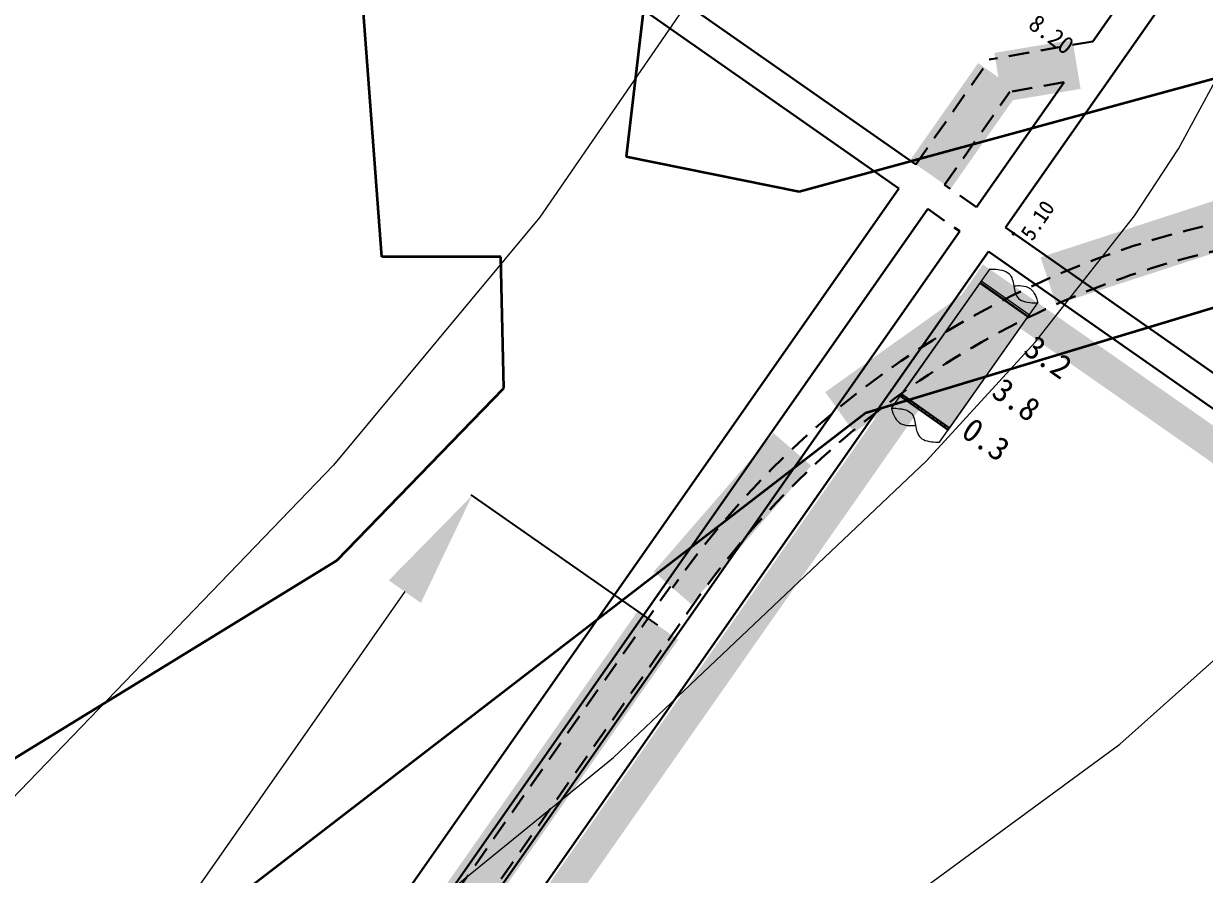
# Model space of a CAD drawing. Header units: inches. Extents: x 36473197 to 36486087, y 3899343 to 3911260.
# Drawn here: x 36480407.9 to 36480608.9, y 3905711.1 to 3905856 of the extents above; entities that cross this region are included whole.
import ezdxf

# ---------------------------------------------------------------- set-up
doc = ezdxf.new("R2010")
doc.units = ezdxf.units.IN
doc.header["$MEASUREMENT"] = 0
doc.linetypes.add('ACAD_ISO02W100', pattern=[15, 12, -3])
doc.linetypes.add('虚线', pattern=[0.0045, 0.00175, -0.001, 0.00175])
doc.layers.get('Defpoints').update_dxf_attribs({"lineweight": 0})
doc.layers.add('0，2022年3季度接续', color=3, linetype='Continuous')
doc.layers.add('0，2022年4季度接续', color=40, linetype='ACAD_ISO02W100')
for name, color, linetype, lineweight in [('4煤底板等值线', 7, 'Continuous', 0), ('可采边界', 7, 'Continuous', 0), ('四盘区泄水巷设计', 7, 'Continuous', 0), ('四盘区辅运巷', 7, 'Continuous', 0), ('小柱状', 7, 'Continuous', 0), ('居民地', 7, 'Continuous', 0), ('巷道', 7, 'Continuous', 0), ('巷道掘进尺', 7, 'Continuous', 0)]:
    doc.layers.add(name, color=color, linetype=linetype, lineweight=lineweight)
doc.styles.add('仿宋', font='simfang.ttf')
doc.styles.add('宋体', font='SIMSUN.TTC')
doc.styles.add('黑体', font='simhei.ttf')
doc.dimstyles.get("Standard").update_dxf_attribs({"dimtxt": 30, "dimasz": 20, "dimexe": 0.18, "dimexo": 0.0625, "dimgap": 0.09, "dimtad": 1, "dimdec": 0, "dimzin": 0, "dimdsep": 46, "dimtxsty": '仿宋', "dimcen": 0.09, "dimclrd": 150, "dimclre": 150, "dimadec": 0, "dimazin": 0, "dimtfac": 1, "dimtdec": 0, "dimtofl": 0, "dimtmove": 0, "dimatfit": 3, "dimfxl": 1, "dimtolj": 1, "dimtzin": 0, "dimlwd": 0, "dimarcsym": 0})

# ---------------------------------------------------------------- blocks, each defined once
blk = doc.blocks.new('*D204')
at = {"layer": 'Defpoints', "color": 0, "transparency": 16777216}
for p in [(36476925.52, 3911082.36), (36486060.15, 3904950.04), (36485936.09, 3904772.87)]:
    blk.add_point(p, dxfattribs=at)
at = {"layer": '四盘区辅运巷', "color": 150, "lineweight": -2, "transparency": 16777216}
for p, q in [((36476925.55, 3911082.41), (36477049.68, 3911259.68)), ((36485936.12, 3904772.92), (36486060.25, 3904950.19))]:
    blk.add_line(p, q, dxfattribs=at)
at = {"layer": '四盘区辅运巷', "color": 150, "lineweight": 0, "transparency": 16777216}
blk.add_line((36477065.96, 3911248.06), (36486043.76, 3904961.51), dxfattribs=at)
at = {"layer": '四盘区辅运巷', "color": 150, "transparency": 16777216}
for points in [[(36477067.87, 3911250.79), (36477064.05, 3911245.33), (36477049.58, 3911259.53)], [(36486045.68, 3904964.24), (36486041.85, 3904958.78), (36486060.15, 3904950.04)]]:
    blk.add_solid(points, dxfattribs=at)
at = {"layer": '四盘区辅运巷', "color": 0, "transparency": 16777216, "insert": (36481563.62, 3908117.29), "char_height": 30, "attachment_point": 5, "rotation": 324.9991, "style": '仿宋'}
blk.add_mtext('\\A1;1100', dxfattribs=at)
blk = doc.blocks.new('*D224')
at = {"layer": 'Defpoints', "color": 0, "transparency": 16777216}
for p in [(36480515.91, 3905753.51), (36480019.68, 3905112.14), (36480051.32, 3905089.99)]:
    blk.add_point(p, dxfattribs=at)
at = {"layer": '可采边界', "color": 150, "lineweight": -2, "transparency": 16777216}
for p, q in [((36480515.86, 3905753.54), (36480484.13, 3905775.76)), ((36480051.27, 3905090.03), (36480019.54, 3905112.25))]:
    blk.add_line(p, q, dxfattribs=at)
at = {"layer": '可采边界', "color": 150, "lineweight": 0, "transparency": 16777216}
blk.add_line((36480472.81, 3905759.28), (36480031.16, 3905128.53), dxfattribs=at)
at = {"layer": '可采边界', "color": 150, "transparency": 16777216}
for points in [[(36480475.54, 3905757.36), (36480470.07, 3905761.19), (36480484.28, 3905775.66)], [(36480033.89, 3905126.61), (36480028.43, 3905130.44), (36480019.68, 3905112.14)]]:
    blk.add_solid(points, dxfattribs=at)
at = {"layer": '可采边界', "color": 0, "transparency": 16777216, "insert": (36480264.48, 3905435.15), "char_height": 30, "attachment_point": 5, "rotation": 235.0004, "style": '仿宋'}
blk.add_mtext('\\A1;810', dxfattribs=at)

msp = doc.modelspace()

# ---------------------------------------------------------------- hatches: boundary and pattern name
at = {"layer": '小柱状'}
msp.add_hatch(color=7, dxfattribs=at).paths.add_polyline_path([(36480557.41, 3905792.94), (36480565.58, 3905787.18), (36480578.95, 3905806.14), (36480570.78, 3905811.9)], flags=17)
at = {"layer": '小柱状', "lineweight": 0}
h = msp.add_hatch(dxfattribs=at)
h.set_pattern_fill('细粒砂岩_1', color=256, scale=100, angle=-35, style=0, pattern_type=2)
h.set_pattern_definition([(145, (36480570.98614, 3905806.0405), (-0.344146, -0.49149), [0.007222, -0.592778]), (145, (36480570.9903, 3905806.0388), (-0.344146, -0.49149), [0.016, -0.584]), (145, (36480570.9929, 3905806.0382), (-0.344146, -0.49149), [0.021, -0.579]), (145, (36480570.99535, 3905806.0377), (-0.344146, -0.49149), [0.02552, -0.57448]), (145, (36480570.997, 3905806.03777), (-0.344146, -0.49149), [0.02812, -0.57188]), (145, (36480570.9986, 3905806.03784), (-0.344146, -0.49149), [0.03072, -0.56928]), (145, (36480571.00027, 3905806.0379), (-0.344146, -0.49149), [0.03332, -0.56668]), (145, (36480571.0018, 3905806.03805), (-0.344146, -0.49149), [0.035708, -0.564292]), (145, (36480571.003, 3905806.0384), (-0.344146, -0.49149), [0.037246, -0.562754]), (145, (36480571.0042, 3905806.0388), (-0.344146, -0.49149), [0.038785, -0.561215]), (145, (36480571.00543, 3905806.0392), (-0.344146, -0.49149), [0.040323, -0.559677]), (145, (36480571.00663, 3905806.03956), (-0.344146, -0.49149), [0.04186, -0.55814]), (145, (36480571.00784, 3905806.03994), (-0.344146, -0.49149), [9e-17, -0.6]), (145, (36480571.00784, 3905806.03994), (-0.344146, -0.49149), [0.0434, -0.5566]), (145, (36480571.00874, 3905806.0405), (-0.344146, -0.49149), [0.0442, -0.5558]), (145, (36480571.00964, 3905806.0411), (-0.344146, -0.49149), [0.045, -0.555]), (145, (36480571.01054, 3905806.0417), (-0.344146, -0.49149), [0.0458, -0.5542]), (145, (36480571.01144, 3905806.0423), (-0.344146, -0.49149), [0.0466, -0.5534]), (145, (36480571.01234, 3905806.0429), (-0.344146, -0.49149), [0.0474, -0.5526]), (145, (36480571.01325, 3905806.0435), (-0.344146, -0.49149), [4e-17, -0.6]), (145, (36480571.01325, 3905806.0435), (-0.344146, -0.49149), [0.0482, -0.5518]), (145, (36480571.01393, 3905806.0442), (-0.344146, -0.49149), [0.048477, -0.551523]), (145, (36480571.0146, 3905806.04496), (-0.344146, -0.49149), [0.048754, -0.551246]), (145, (36480571.0153, 3905806.0457), (-0.344146, -0.49149), [0.04903, -0.55097]), (145, (36480571.016, 3905806.04644), (-0.344146, -0.49149), [0.049308, -0.550692]), (145, (36480571.0167, 3905806.0472), (-0.344146, -0.49149), [0.049585, -0.550415]), (145, (36480571.01737, 3905806.0479), (-0.344146, -0.49149), [0.04986, -0.55014]), (145, (36480571.01794, 3905806.04873), (-0.344146, -0.49149), [0.04986, -0.55014]), (145, (36480571.0184, 3905806.04963), (-0.344146, -0.49149), [0.049585, -0.550415]), (145, (36480571.01886, 3905806.05053), (-0.344146, -0.49149), [0.049308, -0.550692]), (145, (36480571.0193, 3905806.0514), (-0.344146, -0.49149), [0.04903, -0.55097]), (145, (36480571.0198, 3905806.0523), (-0.344146, -0.49149), [0.048754, -0.551246]), (145, (36480571.02024, 3905806.0532), (-0.344146, -0.49149), [0.048477, -0.551523]), (145, (36480571.0207, 3905806.0541), (-0.344146, -0.49149), [0.0482, -0.5518]), (145, (36480570.9812, 3905806.0818), (-0.344146, -0.49149), [4e-17, -0.6]), (145, (36480571.02095, 3905806.0552), (-0.344146, -0.49149), [0.0474, -0.5526]), (145, (36480571.0212, 3905806.0562), (-0.344146, -0.49149), [0.0466, -0.5534]), (145, (36480571.02144, 3905806.0573), (-0.344146, -0.49149), [0.0458, -0.5542]), (145, (36480571.0217, 3905806.0583), (-0.344146, -0.49149), [0.045, -0.555]), (145, (36480571.02193, 3905806.05937), (-0.344146, -0.49149), [0.0442, -0.5558]), (145, (36480571.0222, 3905806.0604), (-0.344146, -0.49149), [0.0434, -0.5566]), (145, (36480570.9866, 3905806.0853), (-0.344146, -0.49149), [0, -0.6]), (145, (36480571.0221, 3905806.0617), (-0.344146, -0.49149), [0.04186, -0.55814]), (145, (36480571.02206, 3905806.06294), (-0.344146, -0.49149), [0.040323, -0.559677]), (145, (36480571.022, 3905806.0642), (-0.344146, -0.49149), [0.038785, -0.561215]), (145, (36480571.02195, 3905806.06546), (-0.344146, -0.49149), [0.037246, -0.562754]), (145, (36480571.0219, 3905806.0667), (-0.344146, -0.49149), [0.035708, -0.564292]), (145, (36480571.0215, 3905806.0682), (-0.344146, -0.49149), [0.03332, -0.56668]), (145, (36480571.021, 3905806.0698), (-0.344146, -0.49149), [0.03072, -0.56928]), (145, (36480571.0205, 3905806.07135), (-0.344146, -0.49149), [0.02812, -0.57188]), (145, (36480571.02, 3905806.0729), (-0.344146, -0.49149), [0.02552, -0.57448]), (145, (36480571.01874, 3905806.07503), (-0.344146, -0.49149), [0.021, -0.579]), (145, (36480571.01726, 3905806.0773), (-0.344146, -0.49149), [0.016, -0.584]), (145, (36480571.0153, 3905806.0796), (-0.344146, -0.49149), [0.01011, -0.58989]), (145, (36480570.9252, 3905806.08036), (-0.344146, -0.49149), [0.007222, -0.592778]), (145, (36480570.92935, 3905806.07866), (-0.344146, -0.49149), [0.016, -0.584]), (145, (36480570.932, 3905806.07804), (-0.344146, -0.49149), [0.021, -0.579]), (145, (36480570.9344, 3905806.07757), (-0.344146, -0.49149), [0.02552, -0.57448]), (145, (36480570.93604, 3905806.07764), (-0.344146, -0.49149), [0.02812, -0.57188]), (145, (36480570.9377, 3905806.0777), (-0.344146, -0.49149), [0.03072, -0.56928]), (145, (36480570.9393, 3905806.0778), (-0.344146, -0.49149), [0.03332, -0.56668]), (145, (36480570.94087, 3905806.0779), (-0.344146, -0.49149), [0.035708, -0.564292]), (145, (36480570.94207, 3905806.0783), (-0.344146, -0.49149), [0.037246, -0.562754]), (145, (36480570.9433, 3905806.0787), (-0.344146, -0.49149), [0.038785, -0.561215]), (145, (36480570.9445, 3905806.07905), (-0.344146, -0.49149), [0.040323, -0.559677]), (145, (36480570.9457, 3905806.07943), (-0.344146, -0.49149), [0.04186, -0.55814]), (145, (36480570.9469, 3905806.0798), (-0.344146, -0.49149), [2e-17, -0.6]), (145, (36480570.9469, 3905806.0798), (-0.344146, -0.49149), [0.0434, -0.5566]), (145, (36480570.9478, 3905806.0804), (-0.344146, -0.49149), [0.0442, -0.5558]), (145, (36480570.9487, 3905806.081), (-0.344146, -0.49149), [0.045, -0.555]), (145, (36480570.9496, 3905806.0816), (-0.344146, -0.49149), [0.0458, -0.5542]), (145, (36480570.9505, 3905806.08217), (-0.344146, -0.49149), [0.0466, -0.5534]), (145, (36480570.9514, 3905806.08276), (-0.344146, -0.49149), [0.0474, -0.5526]), (145, (36480570.9523, 3905806.08335), (-0.344146, -0.49149), [2e-17, -0.6]), (145, (36480570.9523, 3905806.08335), (-0.344146, -0.49149), [0.0482, -0.5518]), (145, (36480570.953, 3905806.0841), (-0.344146, -0.49149), [0.048477, -0.551523]), (145, (36480570.95367, 3905806.0848), (-0.344146, -0.49149), [0.048754, -0.551246]), (145, (36480570.95435, 3905806.08557), (-0.344146, -0.49149), [0.04903, -0.55097]), (145, (36480570.95504, 3905806.0863), (-0.344146, -0.49149), [0.049308, -0.550692]), (145, (36480570.9557, 3905806.08705), (-0.344146, -0.49149), [0.049585, -0.550415]), (145, (36480570.9564, 3905806.0878), (-0.344146, -0.49149), [0.04986, -0.55014]), (145, (36480570.957, 3905806.0886), (-0.344146, -0.49149), [0.04986, -0.55014]), (145, (36480570.95745, 3905806.0895), (-0.344146, -0.49149), [0.049585, -0.550415]), (145, (36480570.9579, 3905806.0904), (-0.344146, -0.49149), [0.049308, -0.550692]), (145, (36480570.95837, 3905806.0913), (-0.344146, -0.49149), [0.04903, -0.55097]), (145, (36480570.9588, 3905806.0922), (-0.344146, -0.49149), [0.048754, -0.551246]), (145, (36480570.9593, 3905806.0931), (-0.344146, -0.49149), [0.048477, -0.551523]), (145, (36480570.95975, 3905806.094), (-0.344146, -0.49149), [0.0482, -0.5518]), (145, (36480570.92026, 3905806.12164), (-0.344146, -0.49149), [0, -0.6]), (145, (36480570.96, 3905806.09505), (-0.344146, -0.49149), [0.0474, -0.5526]), (145, (36480570.96024, 3905806.0961), (-0.344146, -0.49149), [0.0466, -0.5534]), (145, (36480570.9605, 3905806.09714), (-0.344146, -0.49149), [0.0458, -0.5542]), (145, (36480570.96073, 3905806.0982), (-0.344146, -0.49149), [0.045, -0.555]), (145, (36480570.961, 3905806.09924), (-0.344146, -0.49149), [0.0442, -0.5558]), (145, (36480570.9612, 3905806.1003), (-0.344146, -0.49149), [0.0434, -0.5566]), (145, (36480570.9257, 3905806.1252), (-0.344146, -0.49149), [4e-17, -0.6]), (145, (36480570.96117, 3905806.10155), (-0.344146, -0.49149), [0.04186, -0.55814]), (145, (36480570.9611, 3905806.1028), (-0.344146, -0.49149), [0.040323, -0.559677]), (145, (36480570.96105, 3905806.1041), (-0.344146, -0.49149), [0.038785, -0.561215]), (145, (36480570.961, 3905806.10533), (-0.344146, -0.49149), [0.037246, -0.562754]), (145, (36480570.96094, 3905806.1066), (-0.344146, -0.49149), [0.035708, -0.564292]), (145, (36480570.96054, 3905806.1081), (-0.344146, -0.49149), [0.03332, -0.56668]), (145, (36480570.96005, 3905806.10966), (-0.344146, -0.49149), [0.03072, -0.56928]), (145, (36480570.95955, 3905806.1112), (-0.344146, -0.49149), [0.02812, -0.57188]), (145, (36480570.95906, 3905806.1128), (-0.344146, -0.49149), [0.02552, -0.57448]), (145, (36480570.9578, 3905806.1149), (-0.344146, -0.49149), [0.021, -0.579]), (145, (36480570.9563, 3905806.11716), (-0.344146, -0.49149), [0.016, -0.584]), (145, (36480570.95436, 3905806.1195), (-0.344146, -0.49149), [0.01011, -0.58989]), (145, (36480570.86335, 3905806.12646), (-0.344146, -0.49149), [0.007222, -0.592778]), (145, (36480570.8675, 3905806.12476), (-0.344146, -0.49149), [0.016, -0.584]), (145, (36480570.87014, 3905806.12415), (-0.344146, -0.49149), [0.021, -0.579]), (145, (36480570.87256, 3905806.1237), (-0.344146, -0.49149), [0.02552, -0.57448]), (145, (36480570.8742, 3905806.12375), (-0.344146, -0.49149), [0.02812, -0.57188]), (145, (36480570.87584, 3905806.1238), (-0.344146, -0.49149), [0.03072, -0.56928]), (145, (36480570.8775, 3905806.1239), (-0.344146, -0.49149), [0.03332, -0.56668]), (145, (36480570.879, 3905806.124), (-0.344146, -0.49149), [0.035708, -0.564292]), (145, (36480570.88023, 3905806.1244), (-0.344146, -0.49149), [0.037246, -0.562754]), (145, (36480570.88144, 3905806.1248), (-0.344146, -0.49149), [0.038785, -0.561215]), (145, (36480570.88264, 3905806.12516), (-0.344146, -0.49149), [0.040323, -0.559677]), (145, (36480570.88384, 3905806.12554), (-0.344146, -0.49149), [0.04186, -0.55814]), (145, (36480570.88505, 3905806.1259), (-0.344146, -0.49149), [0, -0.6]), (145, (36480570.88505, 3905806.1259), (-0.344146, -0.49149), [0.0434, -0.5566]), (145, (36480570.88595, 3905806.1265), (-0.344146, -0.49149), [0.0442, -0.5558]), (145, (36480570.88685, 3905806.1271), (-0.344146, -0.49149), [0.045, -0.555]), (145, (36480570.88775, 3905806.1277), (-0.344146, -0.49149), [0.0458, -0.5542]), (145, (36480570.88865, 3905806.1283), (-0.344146, -0.49149), [0.0466, -0.5534]), (145, (36480570.88955, 3905806.12887), (-0.344146, -0.49149), [0.0474, -0.5526]), (145, (36480570.89045, 3905806.12946), (-0.344146, -0.49149), [3e-17, -0.6]), (145, (36480570.89045, 3905806.12946), (-0.344146, -0.49149), [0.0482, -0.5518]), (145, (36480570.89114, 3905806.1302), (-0.344146, -0.49149), [0.048477, -0.551523]), (145, (36480570.8918, 3905806.13093), (-0.344146, -0.49149), [0.048754, -0.551246]), (145, (36480570.8925, 3905806.1317), (-0.344146, -0.49149), [0.04903, -0.55097]), (145, (36480570.8932, 3905806.1324), (-0.344146, -0.49149), [0.049308, -0.550692]), (145, (36480570.8939, 3905806.13315), (-0.344146, -0.49149), [0.049585, -0.550415]), (145, (36480570.8946, 3905806.1339), (-0.344146, -0.49149), [0.04986, -0.55014]), (145, (36480570.89515, 3905806.1347), (-0.344146, -0.49149), [0.04986, -0.55014]), (145, (36480570.8956, 3905806.1356), (-0.344146, -0.49149), [0.049585, -0.550415]), (145, (36480570.8961, 3905806.1365), (-0.344146, -0.49149), [0.049308, -0.550692]), (145, (36480570.89653, 3905806.1374), (-0.344146, -0.49149), [0.04903, -0.55097]), (145, (36480570.897, 3905806.1383), (-0.344146, -0.49149), [0.048754, -0.551246]), (145, (36480570.89745, 3905806.1392), (-0.344146, -0.49149), [0.048477, -0.551523]), (145, (36480570.8979, 3905806.1401), (-0.344146, -0.49149), [0.0482, -0.5518]), (145, (36480570.8584, 3905806.16775), (-0.344146, -0.49149), [3e-17, -0.6]), (145, (36480570.89816, 3905806.14115), (-0.344146, -0.49149), [0.0474, -0.5526]), (145, (36480570.8984, 3905806.1422), (-0.344146, -0.49149), [0.0466, -0.5534]), (145, (36480570.89865, 3905806.14325), (-0.344146, -0.49149), [0.0458, -0.5542]), (145, (36480570.8989, 3905806.1443), (-0.344146, -0.49149), [0.045, -0.555]), (145, (36480570.89914, 3905806.14535), (-0.344146, -0.49149), [0.0442, -0.5558]), (145, (36480570.8994, 3905806.1464), (-0.344146, -0.49149), [0.0434, -0.5566]), (145, (36480570.86383, 3905806.1713), (-0.344146, -0.49149), [3e-17, -0.6]), (145, (36480570.8993, 3905806.14766), (-0.344146, -0.49149), [0.04186, -0.55814]), (145, (36480570.8993, 3905806.1489), (-0.344146, -0.49149), [0.040323, -0.559677]), (145, (36480570.8992, 3905806.1502), (-0.344146, -0.49149), [0.038785, -0.561215]), (145, (36480570.89916, 3905806.15144), (-0.344146, -0.49149), [0.037246, -0.562754]), (145, (36480570.8991, 3905806.1527), (-0.344146, -0.49149), [0.035708, -0.564292]), (145, (36480570.8987, 3905806.1542), (-0.344146, -0.49149), [0.03332, -0.56668]), (145, (36480570.8982, 3905806.15577), (-0.344146, -0.49149), [0.03072, -0.56928]), (145, (36480570.8977, 3905806.15733), (-0.344146, -0.49149), [0.02812, -0.57188]), (145, (36480570.8972, 3905806.1589), (-0.344146, -0.49149), [0.02552, -0.57448]), (145, (36480570.89595, 3905806.161), (-0.344146, -0.49149), [0.021, -0.579]), (145, (36480570.8945, 3905806.16326), (-0.344146, -0.49149), [0.016, -0.584]), (145, (36480570.8925, 3905806.1656), (-0.344146, -0.49149), [0.01011, -0.58989]), (145, (36480570.5683, 3905805.9668), (-0.344146, -0.49149), [0.007222, -0.592778]), (145, (36480570.5725, 3905805.9651), (-0.344146, -0.49149), [0.016, -0.584]), (145, (36480570.5751, 3905805.9645), (-0.344146, -0.49149), [0.021, -0.579]), (145, (36480570.57753, 3905805.964), (-0.344146, -0.49149), [0.02552, -0.57448]), (145, (36480570.5792, 3905805.9641), (-0.344146, -0.49149), [0.02812, -0.57188]), (145, (36480570.5808, 3905805.96417), (-0.344146, -0.49149), [0.03072, -0.56928]), (145, (36480570.58245, 3905805.96424), (-0.344146, -0.49149), [0.03332, -0.56668]), (145, (36480570.584, 3905805.9644), (-0.344146, -0.49149), [0.035708, -0.564292]), (145, (36480570.5852, 3905805.96475), (-0.344146, -0.49149), [0.037246, -0.562754]), (145, (36480570.5864, 3905805.96513), (-0.344146, -0.49149), [0.038785, -0.561215]), (145, (36480570.5876, 3905805.9655), (-0.344146, -0.49149), [0.040323, -0.559677]), (145, (36480570.5888, 3905805.9659), (-0.344146, -0.49149), [0.04186, -0.55814]), (145, (36480570.59, 3905805.96627), (-0.344146, -0.49149), [1e-17, -0.6]), (145, (36480570.59, 3905805.96627), (-0.344146, -0.49149), [0.0434, -0.5566]), (145, (36480570.5909, 3905805.96685), (-0.344146, -0.49149), [0.0442, -0.5558]), (145, (36480570.5918, 3905805.96744), (-0.344146, -0.49149), [0.045, -0.555]), (145, (36480570.5927, 3905805.96803), (-0.344146, -0.49149), [0.0458, -0.5542]), (145, (36480570.5936, 3905805.9686), (-0.344146, -0.49149), [0.0466, -0.5534]), (145, (36480570.5945, 3905805.9692), (-0.344146, -0.49149), [0.0474, -0.5526]), (145, (36480570.5954, 3905805.9698), (-0.344146, -0.49149), [0, -0.6]), (145, (36480570.5954, 3905805.9698), (-0.344146, -0.49149), [0.0482, -0.5518]), (145, (36480570.5961, 3905805.97054), (-0.344146, -0.49149), [0.048477, -0.551523]), (145, (36480570.5968, 3905805.9713), (-0.344146, -0.49149), [0.048754, -0.551246]), (145, (36480570.5975, 3905805.972), (-0.344146, -0.49149), [0.04903, -0.55097]), (145, (36480570.5982, 3905805.97276), (-0.344146, -0.49149), [0.049308, -0.550692]), (145, (36480570.59886, 3905805.9735), (-0.344146, -0.49149), [0.049585, -0.550415]), (145, (36480570.59955, 3905805.97424), (-0.344146, -0.49149), [0.04986, -0.55014]), (145, (36480570.6001, 3905805.97506), (-0.344146, -0.49149), [0.04986, -0.55014]), (145, (36480570.6006, 3905805.97596), (-0.344146, -0.49149), [0.049585, -0.550415]), (145, (36480570.60104, 3905805.97686), (-0.344146, -0.49149), [0.049308, -0.550692]), (145, (36480570.6015, 3905805.97776), (-0.344146, -0.49149), [0.04903, -0.55097]), (145, (36480570.60196, 3905805.97866), (-0.344146, -0.49149), [0.048754, -0.551246]), (145, (36480570.6024, 3905805.97955), (-0.344146, -0.49149), [0.048477, -0.551523]), (145, (36480570.6029, 3905805.98045), (-0.344146, -0.49149), [0.0482, -0.5518]), (145, (36480570.5634, 3905806.0081), (-0.344146, -0.49149), [2e-17, -0.6]), (145, (36480570.6031, 3905805.9815), (-0.344146, -0.49149), [0.0474, -0.5526]), (145, (36480570.6034, 3905805.98255), (-0.344146, -0.49149), [0.0466, -0.5534]), (145, (36480570.6036, 3905805.9836), (-0.344146, -0.49149), [0.0458, -0.5542]), (145, (36480570.60387, 3905805.98465), (-0.344146, -0.49149), [0.045, -0.555]), (145, (36480570.6041, 3905805.9857), (-0.344146, -0.49149), [0.0442, -0.5558]), (145, (36480570.60436, 3905805.98674), (-0.344146, -0.49149), [0.0434, -0.5566]), (145, (36480570.5688, 3905806.01164), (-0.344146, -0.49149), [4e-17, -0.6]), (145, (36480570.6043, 3905805.988), (-0.344146, -0.49149), [0.04186, -0.55814]), (145, (36480570.60425, 3905805.98926), (-0.344146, -0.49149), [0.040323, -0.559677]), (145, (36480570.6042, 3905805.9905), (-0.344146, -0.49149), [0.038785, -0.561215]), (145, (36480570.60413, 3905805.9918), (-0.344146, -0.49149), [0.037246, -0.562754]), (145, (36480570.6041, 3905805.99305), (-0.344146, -0.49149), [0.035708, -0.564292]), (145, (36480570.6037, 3905805.99455), (-0.344146, -0.49149), [0.03332, -0.56668]), (145, (36480570.6032, 3905805.9961), (-0.344146, -0.49149), [0.03072, -0.56928]), (145, (36480570.6027, 3905805.9977), (-0.344146, -0.49149), [0.02812, -0.57188]), (145, (36480570.6022, 3905805.99924), (-0.344146, -0.49149), [0.02552, -0.57448]), (145, (36480570.6009, 3905806.00136), (-0.344146, -0.49149), [0.021, -0.579]), (145, (36480570.59945, 3905806.0036), (-0.344146, -0.49149), [0.016, -0.584]), (145, (36480570.5975, 3905806.00596), (-0.344146, -0.49149), [0.01011, -0.58989]), (145, (36480570.50737, 3905806.0067), (-0.344146, -0.49149), [0.007222, -0.592778]), (145, (36480570.51153, 3905806.005), (-0.344146, -0.49149), [0.016, -0.584]), (145, (36480570.51416, 3905806.0044), (-0.344146, -0.49149), [0.021, -0.579]), (145, (36480570.5166, 3905806.0039), (-0.344146, -0.49149), [0.02552, -0.57448]), (145, (36480570.5182, 3905806.00397), (-0.344146, -0.49149), [0.02812, -0.57188]), (145, (36480570.51986, 3905806.00404), (-0.344146, -0.49149), [0.03072, -0.56928]), (145, (36480570.5215, 3905806.0041), (-0.344146, -0.49149), [0.03332, -0.56668]), (145, (36480570.52305, 3905806.00425), (-0.344146, -0.49149), [0.035708, -0.564292]), (145, (36480570.52425, 3905806.0046), (-0.344146, -0.49149), [0.037246, -0.562754]), (145, (36480570.52545, 3905806.005), (-0.344146, -0.49149), [0.038785, -0.561215]), (145, (36480570.52666, 3905806.0054), (-0.344146, -0.49149), [0.040323, -0.559677]), (145, (36480570.52786, 3905806.00576), (-0.344146, -0.49149), [0.04186, -0.55814]), (145, (36480570.52907, 3905806.00614), (-0.344146, -0.49149), [0, -0.6]), (145, (36480570.52907, 3905806.00614), (-0.344146, -0.49149), [0.0434, -0.5566]), (145, (36480570.52997, 3905806.0067), (-0.344146, -0.49149), [0.0442, -0.5558]), (145, (36480570.53087, 3905806.0073), (-0.344146, -0.49149), [0.045, -0.555]), (145, (36480570.53177, 3905806.0079), (-0.344146, -0.49149), [0.0458, -0.5542]), (145, (36480570.5327, 3905806.0085), (-0.344146, -0.49149), [0.0466, -0.5534]), (145, (36480570.5336, 3905806.0091), (-0.344146, -0.49149), [0.0474, -0.5526]), (145, (36480570.5345, 3905806.0097), (-0.344146, -0.49149), [2e-17, -0.6]), (145, (36480570.5345, 3905806.0097), (-0.344146, -0.49149), [0.0482, -0.5518]), (145, (36480570.53516, 3905806.0104), (-0.344146, -0.49149), [0.048477, -0.551523]), (145, (36480570.53585, 3905806.01116), (-0.344146, -0.49149), [0.048754, -0.551246]), (145, (36480570.53653, 3905806.0119), (-0.344146, -0.49149), [0.04903, -0.55097]), (145, (36480570.5372, 3905806.01263), (-0.344146, -0.49149), [0.049308, -0.550692]), (145, (36480570.5379, 3905806.0134), (-0.344146, -0.49149), [0.049585, -0.550415]), (145, (36480570.5386, 3905806.0141), (-0.344146, -0.49149), [0.04986, -0.55014]), (145, (36480570.53917, 3905806.01493), (-0.344146, -0.49149), [0.04986, -0.55014]), (145, (36480570.5396, 3905806.01583), (-0.344146, -0.49149), [0.049585, -0.550415]), (145, (36480570.5401, 3905806.01673), (-0.344146, -0.49149), [0.049308, -0.550692]), (145, (36480570.54055, 3905806.0176), (-0.344146, -0.49149), [0.04903, -0.55097]), (145, (36480570.541, 3905806.0185), (-0.344146, -0.49149), [0.048754, -0.551246]), (145, (36480570.54147, 3905806.0194), (-0.344146, -0.49149), [0.048477, -0.551523]), (145, (36480570.5419, 3905806.0203), (-0.344146, -0.49149), [0.0482, -0.5518]), (145, (36480570.50245, 3905806.048), (-0.344146, -0.49149), [2e-17, -0.6]), (145, (36480570.5422, 3905806.0214), (-0.344146, -0.49149), [0.0474, -0.5526]), (145, (36480570.5424, 3905806.0224), (-0.344146, -0.49149), [0.0466, -0.5534]), (145, (36480570.54267, 3905806.0235), (-0.344146, -0.49149), [0.0458, -0.5542]), (145, (36480570.5429, 3905806.0245), (-0.344146, -0.49149), [0.045, -0.555]), (145, (36480570.54316, 3905806.02557), (-0.344146, -0.49149), [0.0442, -0.5558]), (145, (36480570.5434, 3905806.0266), (-0.344146, -0.49149), [0.0434, -0.5566]), (145, (36480570.50785, 3905806.0515), (-0.344146, -0.49149), [2e-17, -0.6]), (145, (36480570.54335, 3905806.0279), (-0.344146, -0.49149), [0.04186, -0.55814]), (145, (36480570.5433, 3905806.02914), (-0.344146, -0.49149), [0.040323, -0.559677]), (145, (36480570.54324, 3905806.0304), (-0.344146, -0.49149), [0.038785, -0.561215]), (145, (36480570.5432, 3905806.03166), (-0.344146, -0.49149), [0.037246, -0.562754]), (145, (36480570.5431, 3905806.0329), (-0.344146, -0.49149), [0.035708, -0.564292]), (145, (36480570.5427, 3905806.0344), (-0.344146, -0.49149), [0.03332, -0.56668]), (145, (36480570.5422, 3905806.036), (-0.344146, -0.49149), [0.03072, -0.56928]), (145, (36480570.54174, 3905806.03755), (-0.344146, -0.49149), [0.02812, -0.57188]), (145, (36480570.54124, 3905806.0391), (-0.344146, -0.49149), [0.02552, -0.57448]), (145, (36480570.53997, 3905806.04123), (-0.344146, -0.49149), [0.021, -0.579]), (145, (36480570.5385, 3905806.0435), (-0.344146, -0.49149), [0.016, -0.584]), (145, (36480570.53654, 3905806.0458), (-0.344146, -0.49149), [0.01011, -0.58989]), (145, (36480570.4455, 3905806.0528), (-0.344146, -0.49149), [0.007222, -0.592778]), (145, (36480570.4497, 3905806.0511), (-0.344146, -0.49149), [0.016, -0.584]), (145, (36480570.4523, 3905806.0505), (-0.344146, -0.49149), [0.021, -0.579]), (145, (36480570.45474, 3905806.05), (-0.344146, -0.49149), [0.02552, -0.57448]), (145, (36480570.4564, 3905806.0501), (-0.344146, -0.49149), [0.02812, -0.57188]), (145, (36480570.458, 3905806.05015), (-0.344146, -0.49149), [0.03072, -0.56928]), (145, (36480570.45966, 3905806.0502), (-0.344146, -0.49149), [0.03332, -0.56668]), (145, (36480570.4612, 3905806.05035), (-0.344146, -0.49149), [0.035708, -0.564292]), (145, (36480570.4624, 3905806.05073), (-0.344146, -0.49149), [0.037246, -0.562754]), (145, (36480570.4636, 3905806.0511), (-0.344146, -0.49149), [0.038785, -0.561215]), (145, (36480570.4648, 3905806.0515), (-0.344146, -0.49149), [0.040323, -0.559677]), (145, (36480570.466, 3905806.05187), (-0.344146, -0.49149), [0.04186, -0.55814]), (145, (36480570.4672, 3905806.05224), (-0.344146, -0.49149), [2e-17, -0.6]), (145, (36480570.4672, 3905806.05224), (-0.344146, -0.49149), [0.0434, -0.5566]), (145, (36480570.4681, 3905806.05283), (-0.344146, -0.49149), [0.0442, -0.5558]), (145, (36480570.46903, 3905806.0534), (-0.344146, -0.49149), [0.045, -0.555]), (145, (36480570.46993, 3905806.054), (-0.344146, -0.49149), [0.0458, -0.5542]), (145, (36480570.47083, 3905806.0546), (-0.344146, -0.49149), [0.0466, -0.5534]), (145, (36480570.47173, 3905806.0552), (-0.344146, -0.49149), [0.0474, -0.5526]), (145, (36480570.47264, 3905806.0558), (-0.344146, -0.49149), [0, -0.6]), (145, (36480570.47264, 3905806.0558), (-0.344146, -0.49149), [0.0482, -0.5518]), (145, (36480570.4733, 3905806.0565), (-0.344146, -0.49149), [0.048477, -0.551523]), (145, (36480570.474, 3905806.05726), (-0.344146, -0.49149), [0.048754, -0.551246]), (145, (36480570.4747, 3905806.058), (-0.344146, -0.49149), [0.04903, -0.55097]), (145, (36480570.4754, 3905806.05874), (-0.344146, -0.49149), [0.049308, -0.550692]), (145, (36480570.4761, 3905806.0595), (-0.344146, -0.49149), [0.049585, -0.550415]), (145, (36480570.47676, 3905806.0602), (-0.344146, -0.49149), [0.04986, -0.55014]), (145, (36480570.47733, 3905806.06104), (-0.344146, -0.49149), [0.04986, -0.55014]), (145, (36480570.4778, 3905806.06194), (-0.344146, -0.49149), [0.049585, -0.550415]), (145, (36480570.47825, 3905806.06284), (-0.344146, -0.49149), [0.049308, -0.550692]), (145, (36480570.4787, 3905806.06374), (-0.344146, -0.49149), [0.04903, -0.55097]), (145, (36480570.4792, 3905806.06463), (-0.344146, -0.49149), [0.048754, -0.551246]), (145, (36480570.47963, 3905806.06553), (-0.344146, -0.49149), [0.048477, -0.551523]), (145, (36480570.4801, 3905806.06643), (-0.344146, -0.49149), [0.0482, -0.5518]), (145, (36480570.4406, 3905806.0941), (-0.344146, -0.49149), [0, -0.6]), (145, (36480570.48034, 3905806.0675), (-0.344146, -0.49149), [0.0474, -0.5526]), (145, (36480570.4806, 3905806.0685), (-0.344146, -0.49149), [0.0466, -0.5534]), (145, (36480570.4808, 3905806.0696), (-0.344146, -0.49149), [0.0458, -0.5542]), (145, (36480570.4811, 3905806.0706), (-0.344146, -0.49149), [0.045, -0.555]), (145, (36480570.4813, 3905806.0717), (-0.344146, -0.49149), [0.0442, -0.5558]), (145, (36480570.48157, 3905806.0727), (-0.344146, -0.49149), [0.0434, -0.5566]), (145, (36480570.446, 3905806.0976), (-0.344146, -0.49149), [4e-17, -0.6]), (145, (36480570.4815, 3905806.074), (-0.344146, -0.49149), [0.04186, -0.55814]), (145, (36480570.48145, 3905806.07524), (-0.344146, -0.49149), [0.040323, -0.559677]), (145, (36480570.4814, 3905806.0765), (-0.344146, -0.49149), [0.038785, -0.561215]), (145, (36480570.48134, 3905806.07776), (-0.344146, -0.49149), [0.037246, -0.562754]), (145, (36480570.4813, 3905806.079), (-0.344146, -0.49149), [0.035708, -0.564292]), (145, (36480570.4809, 3905806.0805), (-0.344146, -0.49149), [0.03332, -0.56668]), (145, (36480570.4804, 3905806.0821), (-0.344146, -0.49149), [0.03072, -0.56928]), (145, (36480570.4799, 3905806.08366), (-0.344146, -0.49149), [0.02812, -0.57188]), (145, (36480570.4794, 3905806.0852), (-0.344146, -0.49149), [0.02552, -0.57448]), (145, (36480570.4781, 3905806.08734), (-0.344146, -0.49149), [0.021, -0.579]), (145, (36480570.47665, 3905806.0896), (-0.344146, -0.49149), [0.016, -0.584]), (145, (36480570.4747, 3905806.09194), (-0.344146, -0.49149), [0.01011, -0.58989])])
h.paths.add_polyline_path([(36480570.73, 3905811.83), (36480578.9, 3905806.07), (36480579.13, 3905806.39), (36480570.96, 3905812.16)], flags=17)
h = msp.add_hatch(dxfattribs=at)
h.set_pattern_fill('泥岩_1_1', color=256, scale=133.333333, angle=-35, style=0, pattern_type=2)
h.set_pattern_definition([(145, (36480556.9569, 3905786.6536), (-0.45886, -0.65532), [0.266667, -0.533333]), (325, (36480557.2955, 3905786.9048), (0.45886, 0.65532), [0.266667, -0.533333]), (325, (36480556.79855, 3905787.0086), (0.45886, 0.65532), []), (325, (36480556.5691, 3905786.68094), (0.45886, 0.65532), [])])
h.paths.add_polyline_path([(36480557.13, 3905792.54), (36480565.3, 3905786.78), (36480565.53, 3905787.11), (36480557.36, 3905792.87)], flags=17)

# ---------------------------------------------------------------- linework, layer by layer
at = {"layer": '0，2022年3季度接续', "color": 160, "const_width": 5.29}
msp.add_lwpolyline([(36480362.18, 3905511.84), (36480504.57, 3905412.13), (36480715.26, 3905710.93), (36480571.89, 3905811.32), (36480362.18, 3905511.84)], dxfattribs=at)
at = {"layer": '0，2022年4季度接续', "color": 160, "linetype": 'ACAD_ISO02W100', "ltscale": 5, "const_width": 8.46}
for points in [[(36480573.88, 3905846.85), (36480587.17, 3905849.06)], [(36480562.29, 3905830.3), (36480573.88, 3905846.85)]]:
    msp.add_lwpolyline(points, dxfattribs=at)
at = {"layer": '0，2022年4季度接续', "color": 5, "linetype": 'ACAD_ISO02W100', "ltscale": 5, "const_width": 8.46}
for points in [[(36480582.37, 3905812.2), (36480612.24, 3905821.92)], [(36480546.85, 3905789.81), (36480572.43, 3905808.04)], [(36480518.38, 3905759.91), (36480538.79, 3905783.48)], [(36480515.91, 3905753.51), (36480445.64, 3905653.14)]]:
    msp.add_lwpolyline(points, dxfattribs=at)
at = {"layer": '4煤底板等值线', "color": 7, "linetype": 'Continuous', "lineweight": 0, "flags": 128}
for points in [[(36480384.5, 3905529.47), (36480421.87, 3905576.08), (36480498.52, 3905656.42), (36480536.34, 3905690.54), (36480594.53, 3905733.28), (36480617.17, 3905753.49), (36480634.28, 3905771.86), (36480643.35, 3905783.62), (36480648.64, 3905791.88), (36480652.69, 3905800.06), (36480659.25, 3905817.24), (36480685.74, 3905922.33)], [(36480380.49, 3905626.96), (36480508.36, 3905731), (36480561.6, 3905781.57), (36480580.21, 3905801.82), (36480597.04, 3905823.27), (36480604.52, 3905834.66), (36480611.89, 3905848.32), (36480617.95, 3905862.59)], [(36480380.49, 3905626.96), (36480508.36, 3905731), (36480561.6, 3905781.57), (36480580.21, 3905801.82), (36480597.04, 3905823.27), (36480604.52, 3905834.66), (36480611.89, 3905848.32), (36480617.95, 3905862.59)], [(36480521.92, 3905861.02), (36480495.81, 3905823.05), (36480460.69, 3905780.79), (36480402.82, 3905720.79)]]:
    msp.add_lwpolyline(points, dxfattribs=at)
at = {"layer": '四盘区泄水巷设计', "color": 30, "linetype": '虚线', "lineweight": 30, "ltscale": 2000, "true_color": 0xff8000}
for p, q in [((36479579.37, 3904419.62), (36480518.02, 3905760.16)), ((36479590.15, 3904426.36), (36480522.09, 3905757.31))]:
    msp.add_line(p, q, dxfattribs=at)
for centre, radius, start, end in [((36480644.96, 3905671.27), 154.53, 68.9076, 145.0002), ((36480645.21, 3905670.88), 150.43, 58.3079, 144.9327)]:
    msp.add_arc(centre, radius, start, end, dxfattribs=at)
at = {"layer": '四盘区辅运巷', "linetype": 'Continuous', "lineweight": 30}
for p, q in [((36480559.8, 3905831.99), (36480461.57, 3905900.77)), ((36480458.7, 3905896.68), (36480556.93, 3905827.9))]:
    msp.add_line(p, q, dxfattribs=at)
at = {"layer": '四盘区辅运巷', "linetype": '虚线', "lineweight": 30, "ltscale": 2000}
for p, q in [((36480589.94, 3905852.98), (36480572.32, 3905849.87)), ((36480585.06, 3905846.03), (36480575.81, 3905844.4)), ((36480570.16, 3905824.74), (36480564.72, 3905828.55)), ((36480561.85, 3905824.45), (36480567.29, 3905820.64))]:
    msp.add_line(p, q, dxfattribs=at)
at = {"layer": '小柱状', "color": 7, "linetype": 'Continuous', "lineweight": 0}
for p, q in [((36480555.73, 3905790.57), (36480572.45, 3905814.27)), ((36480563.86, 3905784.74), (36480580.57, 3905808.44))]:
    msp.add_line(p, q, dxfattribs=at)
at = {"layer": '小柱状', "color": 7, "linetype": 'Continuous', "lineweight": 0, "flags": 128}
for points in [[(36480572.4, 3905814.2), (36480572.45, 3905814.2), (36480572.59, 3905814.2), (36480572.81, 3905814.2), (36480573.09, 3905814.19), (36480573.41, 3905814.17), (36480573.77, 3905814.13), (36480574.13, 3905814.08), (36480574.5, 3905814), (36480574.85, 3905813.91), (36480575.16, 3905813.78), (36480575.43, 3905813.62), (36480575.66, 3905813.44), (36480575.85, 3905813.23), (36480576, 3905813), (36480576.13, 3905812.74), (36480576.23, 3905812.48), (36480576.31, 3905812.2), (36480576.38, 3905811.91), (36480576.43, 3905811.62), (36480576.54, 3905811.02), (36480576.59, 3905810.72), (36480576.66, 3905810.44), (36480576.74, 3905810.16), (36480576.84, 3905809.89), (36480576.97, 3905809.64), (36480577.12, 3905809.41), (36480577.31, 3905809.2), (36480577.54, 3905809.01), (36480577.81, 3905808.85), (36480578.12, 3905808.73), (36480578.47, 3905808.63), (36480578.84, 3905808.56), (36480579.2, 3905808.5), (36480579.56, 3905808.47), (36480579.88, 3905808.45), (36480580.16, 3905808.44), (36480580.38, 3905808.43), (36480580.52, 3905808.43), (36480580.57, 3905808.44)], [(36480576.48, 3905811.32), (36480576.53, 3905811.32), (36480576.67, 3905811.34), (36480576.89, 3905811.36), (36480577.16, 3905811.38), (36480577.48, 3905811.38), (36480577.83, 3905811.36), (36480578.2, 3905811.31), (36480578.57, 3905811.22), (36480578.92, 3905811.08), (36480579.25, 3905810.9), (36480579.53, 3905810.65), (36480579.78, 3905810.37), (36480579.98, 3905810.05), (36480580.16, 3905809.72), (36480580.29, 3905809.4), (36480580.4, 3905809.09), (36480580.48, 3905808.83), (36480580.53, 3905808.62), (36480580.56, 3905808.49), (36480580.57, 3905808.44)], [(36480555.69, 3905790.5), (36480555.74, 3905790.5), (36480555.88, 3905790.5), (36480556.1, 3905790.5), (36480556.38, 3905790.49), (36480556.7, 3905790.47), (36480557.05, 3905790.43), (36480557.42, 3905790.38), (36480557.79, 3905790.3), (36480558.13, 3905790.21), (36480558.45, 3905790.08), (36480558.72, 3905789.92), (36480558.95, 3905789.74), (36480559.13, 3905789.53), (36480559.29, 3905789.3), (36480559.41, 3905789.05), (36480559.51, 3905788.78), (36480559.59, 3905788.5), (36480559.66, 3905788.21), (36480559.72, 3905787.92), (36480559.82, 3905787.32), (36480559.88, 3905787.02), (36480559.95, 3905786.74), (36480560.03, 3905786.46), (36480560.13, 3905786.19), (36480560.26, 3905785.94), (36480560.41, 3905785.71), (36480560.6, 3905785.5), (36480560.82, 3905785.31), (36480561.09, 3905785.16), (36480561.41, 3905785.03), (36480561.76, 3905784.93), (36480562.12, 3905784.86), (36480562.49, 3905784.8), (36480562.84, 3905784.77), (36480563.17, 3905784.75), (36480563.45, 3905784.74), (36480563.66, 3905784.73), (36480563.81, 3905784.74), (36480563.86, 3905784.74)], [(36480555.69, 3905790.5), (36480555.69, 3905790.45), (36480555.72, 3905790.31), (36480555.78, 3905790.1), (36480555.86, 3905789.84), (36480555.96, 3905789.54), (36480556.1, 3905789.21), (36480556.27, 3905788.89), (36480556.48, 3905788.57), (36480556.72, 3905788.28), (36480557.01, 3905788.04), (36480557.33, 3905787.85), (36480557.69, 3905787.72), (36480558.06, 3905787.63), (36480558.42, 3905787.58), (36480558.77, 3905787.56), (36480559.09, 3905787.56), (36480559.37, 3905787.57), (36480559.58, 3905787.59), (36480559.72, 3905787.61), (36480559.77, 3905787.62)]]:
    msp.add_lwpolyline(points, dxfattribs=at)
at = {"layer": '小柱状', "linetype": 'Continuous', "flags": 128}
for points in [[(36480557.36, 3905792.87), (36480565.53, 3905787.11), (36480578.9, 3905806.07), (36480570.73, 3905811.83), (36480557.36, 3905792.87)], [(36480570.73, 3905811.83), (36480578.9, 3905806.07), (36480579.13, 3905806.39), (36480570.96, 3905812.16), (36480570.73, 3905811.83)], [(36480557.13, 3905792.54), (36480565.3, 3905786.78), (36480565.53, 3905787.11), (36480557.36, 3905792.87), (36480557.13, 3905792.54)]]:
    msp.add_lwpolyline(points, dxfattribs=at)
at = {"layer": '小柱状', "color": 7, "linetype": 'Continuous', "flags": 128}
msp.add_lwpolyline([(36480557.36, 3905792.87), (36480565.53, 3905787.11), (36480578.9, 3905806.07), (36480570.73, 3905811.83), (36480557.36, 3905792.87)], dxfattribs=at)
at = {"layer": '小柱状', "color": 7}
msp.add_lwpolyline([(36480557.41, 3905792.94), (36480565.58, 3905787.18), (36480578.95, 3905806.14), (36480570.78, 3905811.9), (36480557.41, 3905792.94)], dxfattribs=at)
at = {"layer": '居民地', "color": 254, "linetype": 'Continuous', "lineweight": 35, "true_color": 0xd7d7d7}
for p, q in [((36480468.9, 3905816.27, 0.2), (36480464.02, 3905881.46, 0.2)), ((36480514.58, 3905868.38, 0.2), (36480510.47, 3905833.36, 0.2)), ((36480539.94, 3905827.39, 0.2), (36480624.6, 3905850.5, 0.2)), ((36480510.47, 3905833.36, 0.2), (36480539.94, 3905827.39, 0.2)), ((36480489.18, 3905816.27, 0.2), (36480468.9, 3905816.27, 0.2)), ((36480489.69, 3905793.95, 0.2), (36480489.18, 3905816.27, 0.2)), ((36480629.08, 3905813.23, 0.2), (36480551.22, 3905789.68, 0.2)), ((36480461.25, 3905764.58, 0.2), (36480489.69, 3905793.95, 0.2)), ((36480551.22, 3905789.68, 0.2), (36480289.27, 3905587.87, 0.2)), ((36480384.31, 3905717.34, 0.2), (36480461.25, 3905764.58, 0.2))]:
    msp.add_line(p, q, dxfattribs=at)
at = {"layer": '巷道', "color": 7, "lineweight": 30, "flags": 128}
for points in [[(36480589.94, 3905852.98), (36480603.27, 3905872.02)], [(36480575.08, 3905821.29), (36480608.19, 3905868.57)], [(36480570.16, 3905824.74), (36480585.06, 3905846.03)], [(36480722.53, 3905718.05), (36480575.08, 3905821.29)], [(36480139.6, 3905209.82), (36480567.29, 3905820.64)], [(36480150.69, 3905215.18), (36480572.21, 3905817.2)], [(36480719.66, 3905713.95), (36480572.21, 3905817.2)]]:
    msp.add_lwpolyline(points, dxfattribs=at)
at = {"layer": '巷道', "color": 7, "linetype": '虚线', "lineweight": 30, "ltscale": 2000, "elevation": 0.2, "flags": 128}
for points in [[(36480559.8, 3905831.99), (36480572.32, 3905849.87)], [(36480564.72, 3905828.55), (36480575.81, 3905844.4)]]:
    msp.add_lwpolyline(points, dxfattribs=at)
at = {"layer": '巷道', "color": 7, "linetype": 'Continuous', "lineweight": 30, "elevation": 0.2, "flags": 128}
for points in [[(36480491.59, 3905734.56), (36480556.93, 3905827.9)], [(36480496.51, 3905731.11), (36480561.85, 3905824.45)], [(36480314.84, 3905482.11), (36480491.59, 3905734.56)], [(36480319.79, 3905478.64), (36480496.51, 3905731.11)]]:
    msp.add_lwpolyline(points, dxfattribs=at)
at = {"layer": '巷道掘进尺', "color": 3, "true_color": 0x00ff00, "const_width": 0.3}
msp.add_lwpolyline([(36480576.6, 3905820.23, -1), (36480576.26, 3905820.23, -1), (36480576.6, 3905820.23)], format="xyb", dxfattribs=at)

# ---------------------------------------------------------------- texts
at = {"layer": '小柱状', "style": '黑体'}
for s, p in [('3.2', (36480577.89, 3905799.94)), ('3.8', (36480572.45, 3905792.7)), ('0.3', (36480567.28, 3905785.91))]:
    msp.add_text(s, height=4, rotation=324.8079, dxfattribs=at).set_placement(p)
at = {"layer": '巷道掘进尺', "style": '宋体'}
for s, height, rotation, p in [('8.20', 3, 323.4943, (36480578.73, 3905855.41)), ('5.10', 2.6, 55.915, (36480579.61, 3905818.87)), ('5.10', 2.6, 55.915, (36480579.64, 3905818.82))]:
    msp.add_text(s, height=height, rotation=rotation, dxfattribs=at).set_placement(p)

# ---------------------------------------------------------------- dimensions: what is measured, and where the dimension line sits
at = {"layer": '可采边界', "color": 177, "true_color": 0x293189}
dim = msp.add_aligned_dim(p1=(36480515.91, 3905753.51), p2=(36480051.32, 3905089.99), distance=-38.62, dimstyle='Standard', dxfattribs=at)
dim.commit()
dim.dimension.update_dxf_attribs({"geometry": '*D224', "text_midpoint": (36480264.48, 3905435.15)})
at = {"layer": '四盘区辅运巷'}
dim = msp.add_aligned_dim(p1=(36476925.52, 3911082.36), p2=(36485936.09, 3904772.87), distance=216.29, text='1100', dimstyle='Standard', dxfattribs=at)
dim.commit()
dim.dimension.update_dxf_attribs({"geometry": '*D204', "text_midpoint": (36481563.62, 3908117.29)})

doc.saveas('drawing.dxf')
